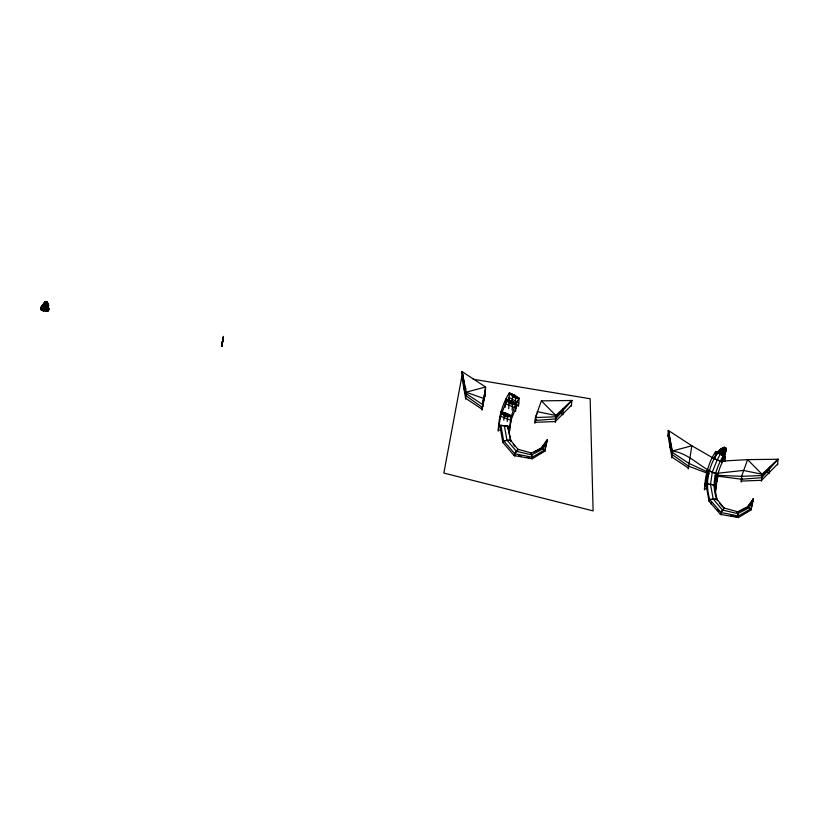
<?xml version="1.0" encoding="UTF-8"?>
<svg xmlns="http://www.w3.org/2000/svg" width="819" height="819" viewBox="0 0 819 819"><rect width="100%" height="100%" fill="white"/><g stroke="black" fill="none" stroke-linecap="round" stroke-linejoin="round"><path stroke-width="1.23" d="M45.403 302.59L44.81 301.853L46.939 301.791L46.826 302.825L46.949 301.679L46.591 308.2L48.321 310.954L43.028 310.759L41.052 309.736L42.097 305.415L45.536 301.464L47.502 302.303L48.894 309.357L48.464 310.299L45.444 309.797L45.629 308.814M717.362 453.583L717.608 451.873L719.737 449.815L724.508 447.266L725.788 447.973L725.931 450.839L723.556 457.022M721.867 448.832L724.272 447.44L723.238 448.73C715.53 452.887 723.576 445.577 725.726 448.228L725.511 449.047L725.736 447.942M44.031 309.551L41.011 309.05L47.338 309.51L47.727 305.753L46.57 303.46L43.776 303.286C47.778 298.014 43.438 307.534 43.919 310.913M46.499 302.324L47.41 302.477L46.888 301.924C53.552 312.285 39.947 298.812 41.052 309.736L48.321 310.954L48.638 308.855M723.218 449.027L722.041 448.372L717.26 452.835M514.332 395.096L517.065 396.949C518.478 400.573 511.629 396.335 510.861 394.584L511.537 393.857L514.332 395.096L514.158 397.328M721.109 453.02L720.536 454.033L720.495 452.672L723.238 448.73L725.931 450.839L724.876 454.934M721.14 451.658L718.867 450.941L718.57 451.781M725.736 450.972L725.511 448.126L721.959 453.173M723.3 451.003L722.942 451.699M724.272 448.362L724.508 447.266L723.72 447.409L725.736 448.054L725.972 448.863L725.726 448.228M722.368 452.344L721.15 454.381L724.446 449.703M723.627 457.063L722.512 453.787L724.467 449.416L724.549 450.665L725.337 450.808L725.48 449.723L725.245 452.211L725.235 449.938M45.506 301.73L44.881 302.057L47.41 302.477M222.205 343.345C225.245 325.501 221.478 348.792 223.137 339.056M45.475 309.5L48.126 309.94L47.891 303.972L46.54 303.747M45.137 303.399L42.619 305.2L41.4 308.814L44.052 309.254M44.789 309.08L44.984 307.934M45.342 311.148L46.57 303.46L47.901 306.081M45.905 306.89L48.771 308.538M222.594 340.632L221.734 346.457L223.28 337.223M221.908 345.679L222.297 342.199M222.983 339.987L222.963 338.759L221.888 344.512M484.858 396.539L485.606 386.998L462.141 371.672L461.701 377.303L443.847 473.054L593.12 510.902L590.151 398.761L473.034 379.197M463.759 388.974L464.199 383.353M465.55 399.129L466.093 392.209L462.141 371.672L465.827 395.669L482.217 407.35L485.083 393.652M481.992 410.247L485.606 386.998L466.093 392.209L483.425 398.351L482.8 406.388M498.198 431.163C498.791 417.639 502.027 404.156 509.459 392.7L519.154 398.116L518.509 406.265M500.266 418.816L500.839 411.527L511.312 415.54L510.739 422.839M503.808 420.178L504.381 412.878M505.19 407.289L505.845 399.027L516.226 403.224L515.581 411.496M504.289 425.757L498.669 425.204M505.866 416.247L506.091 413.288L502.907 412.315L502.129 413.564L504.166 415.591L507.565 416.891L509.766 416.502L509.213 414.742L506.091 413.288M507.196 421.478L507.77 414.189M508.814 400.849L509.459 392.7M508.66 408.691L509.316 400.43M507.647 426.187L510.954 441.482L507.647 426.187L504.309 425.511L507.002 440.427L503.613 440.796L502.784 442.383L514.189 455.579L532.176 458.783L544.748 451.238L547.153 440.049L541.134 448.484L534.285 451.832M510.831 403.747L511.046 400.941L507.913 399.867L507.125 401.105L509.111 403.05L512.551 404.443L514.711 404.176L514.148 402.385L511.046 400.941M509.408 432.606C509.725 420.464 512.499 408.415 519.154 398.116M512.223 401.576L512.776 394.553M512.1 410.084L512.755 401.822M515.192 404.412L515.827 396.263M531.603 455.047L531.06 452.876L517.936 449.273L510.36 440.059L503.613 440.796L500.89 425.317L509.899 426.474M531.715 458.538L532.176 458.783L531.613 454.873L516.41 451.279L507.022 440.182M534.95 423.331L535.411 417.547L541.39 400.86L571.836 400.481L571.386 406.111M543.007 449.007L547.133 440.264M555.292 422.409L555.835 415.489L571.836 400.481L555.558 418.949L535.176 420.434L535.984 418.622M562.776 414.834L563.277 408.507M667.915 436.066L668.365 430.446L691.83 445.771L714.127 458.63L720.372 461.158L747.604 459.633L778.05 459.254L777.61 464.875M669.983 447.747L670.423 442.117M671.764 457.903L672.317 450.982L668.365 430.446L672.041 454.443L688.441 466.124L709.223 473.925M688.206 469.011L691.83 445.771L672.317 450.982C689.383 453.378 700.143 467.659 715.437 473.505L743.406 470.423L762.049 474.262L778.05 459.254L761.783 477.723L741.4 479.207L715.038 475.829M704.422 489.936C705.016 476.402 708.251 462.93 715.673 451.464L719 453.327M706.49 477.59L707.063 470.29L710.595 471.652M724.088 453.859L724.999 453.9L723.679 456.398L724.518 455.702L723.279 454.402L721.734 453.357L720.546 453.859L717.27 459.705L712.315 472.051L710.503 484.52L707.114 484.09L706.285 485.503L708.998 501.156L720.403 514.342L738.4 517.557L750.972 510.012L753.378 498.812L747.358 507.258L753.357 499.027M712.315 472.051L717.526 474.314L716.953 481.613M711.035 504.043L711.189 502.108M715.12 458.486L715.673 451.464M704.893 483.968L710.523 484.275L713.216 499.191L709.827 499.57L708.998 501.156M715.632 491.369C715.949 479.228 718.713 467.178 725.368 456.879L722.051 455.026M720.536 454.033L718.867 450.941M725.368 456.879L724.999 461.65L721.672 459.797M737.817 513.82L737.274 511.65L724.15 508.036L716.574 498.822C711.189 484.152 715.581 468.642 723.29 455.722L717.598 452.712M741.175 482.094L741.625 476.31L747.604 459.633L762.049 474.262L761.506 481.183M749.221 507.77L753.378 498.812L750.972 510.012L749.907 509.93M768.99 473.597L769.491 467.28M223.321 337.264L221.754 346.222M509.52 431.244L510.933 420.311L515.857 407.995L518.775 402.887L509.08 397.461L505.466 403.787L500.47 416.287L498.3 429.965L500.818 430.251M715.734 490.008L717.157 479.074L718.498 475.716M724.375 455.477L725.542 453.04L721.785 450.153L720.72 449.754L718.324 452.805L722.757 455.272L723.279 454.402L719.717 452.242L717.608 451.873L717.782 452.661C708.558 466.318 704.627 483.619 709.827 499.57L716.574 498.822L717.178 500.255L714.465 486.558L715.99 475.276L715.437 473.505M706.285 485.503L708.343 472.338L709.131 471.089M222.512 341.687L222.184 343.683L222.768 340.827M723.279 454.402L725.05 449.887L725.532 450.808L724.948 450.348M724.764 455.221L724.999 453.9M47.338 309.51L42.24 308.661L43.223 305.006L45.147 303.225L44.072 308.968M44.124 309.695L43.939 310.677L42.056 310.36L41.749 309.306L42.24 309.623M45.495 309.203L46.57 303.46M46.837 302.385L46.959 301.699L47.502 302.303L46.867 302.191M221.734 346.457L223.177 338.759M514.844 456.05L515.028 455.149L514.189 455.579L514.793 453.746L517.936 449.273L517.987 450.163M721.068 514.813L721.242 513.923L720.403 514.342L721.007 512.51L724.15 508.036L721.007 512.51L709.827 499.57M722.583 510.268L713.236 498.945M485.309 390.765L482.442 404.463L465.991 393.499L462.141 371.672M484.94 395.526L482.074 409.234L465.622 398.269L461.773 376.433M688.697 466.072L688.288 467.997L671.836 457.043L667.987 435.206M41.145 308.743L40.95 308.036L43.376 307.657L48.894 309.357L47.922 310.329L47.768 309.408M543.693 451.156L544.748 451.238L547.153 440.049L541.134 448.484M545.075 446.713L547.153 440.049L545.464 443.345M751.289 505.487L753.378 498.812L751.115 503.204M530.855 453.501L541.523 447.87L544.502 450.143L532.145 457.237L514.793 453.746L503.613 440.796M721.007 512.51L738.369 516.011L750.726 508.916L747.737 506.633L737.069 512.274L746.211 507.811M45.147 303.225L43.376 307.657L42.24 308.661M707.596 472.788L704.514 488.738L707.043 489.025M537.008 413.912L535.411 417.547L555.732 416.779L571.836 400.481M536.23 419.584L535.032 422.317L555.354 421.55L571.457 405.251M742.454 478.357L741.246 481.081L761.578 480.313L777.671 464.015M724.518 455.702L723.74 456.429L724.999 454.647L723.924 453.439L719.563 451.023M721.406 461.977L723.801 457.115L723.29 455.722M41.431 307.309L42.219 305.733M717.301 453.552L717.782 452.661L722.757 455.272M713.492 459.398L715.304 456.234M713.963 458.794L717.751 452.631M500.89 425.317L500.061 426.73L502.784 442.383M723.996 455.098L722.368 455.354L723.443 455.958L724.58 454.105L725.511 448.126M720.536 449.948L723.238 448.73L719.921 453.695L720.495 452.672L718.918 451.986M514.793 453.746L517.936 449.273M43.028 310.759L43.55 310.043M723.218 456.388L724.006 455.518M778.05 459.254L761.946 475.552L741.625 476.31L715.99 475.276M723.238 448.73L718.324 452.805M539.342 453.716L541.513 452.436M746.652 511.844L748.822 510.565M46.888 309.736L48.894 309.357M531.613 454.873L543.017 448.863M722.634 510.042L737.837 513.636L749.231 507.626M47.922 310.329L48.597 309.991M47.686 307.412L43.724 306.521L41.339 306.951L41.513 307.657M48.434 307.842L44.799 308.917L41.871 306.746M508.814 440.223L510.36 440.059M715.038 498.996L716.574 498.822M720.546 453.859L724.58 454.105L723.576 453.552M712.325 484.756L716.113 485.247M45.444 301.955L44.81 301.853L45.465 301.679L43.008 305.262M43.223 305.006L47.727 305.753M42.465 307.688L44.277 307.811L44.799 308.917L45.69 308.046L47.482 308.528M45.362 310.913L47.246 311.23M518.611 455.804L520.997 456.234M526.965 457.319L529.35 457.749M730.794 515.653L736.762 516.728M710.523 484.275L713.871 484.961L714.465 486.558M537.182 411.66L555.835 415.489L541.39 400.86M560.38 413.462L562.848 413.974M766.604 472.225L769.061 472.737M463.83 388.114L466.175 388.943M502.129 413.564L509.766 416.502M500.47 416.287L510.933 420.311M712.059 457.79L722.45 461.998M507.125 401.105L514.711 404.176M505.466 403.787L515.857 407.995M708.343 472.338L688.666 463.237L672.215 452.272L668.365 430.446M724.252 447.911L725.972 448.863M724.948 450.481L725.532 450.808M720.72 449.754L724.631 451.924M724.784 452.313L724.467 449.416M510.861 394.584L517.588 398.341M747.737 506.633L750.726 508.916M541.523 447.87L544.502 450.143M543.744 450.47L544.748 451.238M717.372 509.377L718.918 511.189M719.522 503.142L722.645 507.002M513.298 444.379L514.864 446.304M737.96 516.953L738.4 517.557L737.837 513.636M737.274 511.65L738.369 516.011M531.06 452.876L532.145 457.237M46.048 310.462L46.243 311.302M47.226 303.716L47.144 304.607L47.85 304.484L47.226 303.716M44.461 303.255L44.185 304.115L43.622 303.777L44.461 303.255M722.645 448.546L721.979 449.242L721.662 448.771L722.645 448.546"/></g></svg>
